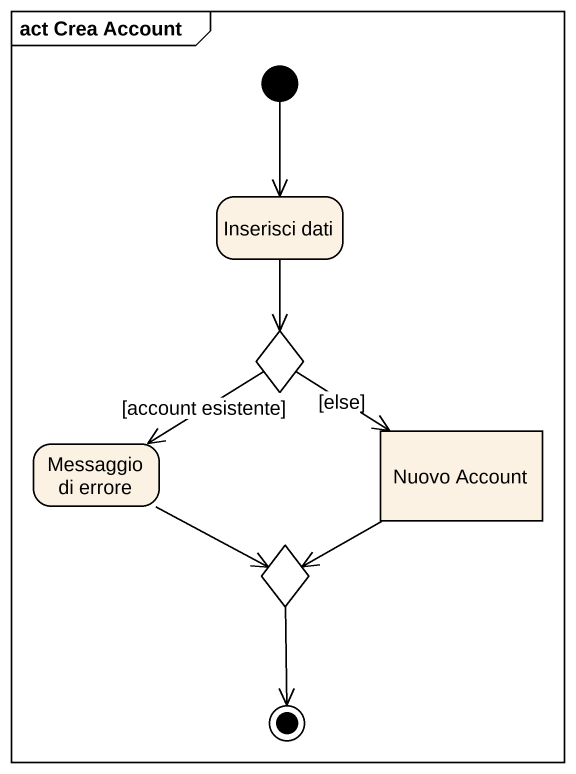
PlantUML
@startuml
mainframe act Crea Account
hide empty description
state "Inserisci dati" as Inserisci_dati
state choice1 <<choice>>
state "Messaggio di errore" as Messaggio_di_errore
state "Nuovo Account" as Nuovo_Account <<object>>
state choice2 <<choice>>
[*] --> Inserisci_dati
Inserisci_dati --> choice1
choice1 --> Messaggio_di_errore : [account esistente]
choice1 --> Nuovo_Account : [else]
Messaggio_di_errore -right-> choice2
Nuovo_Account -left-> choice2
choice2 --> [*]
@enduml
